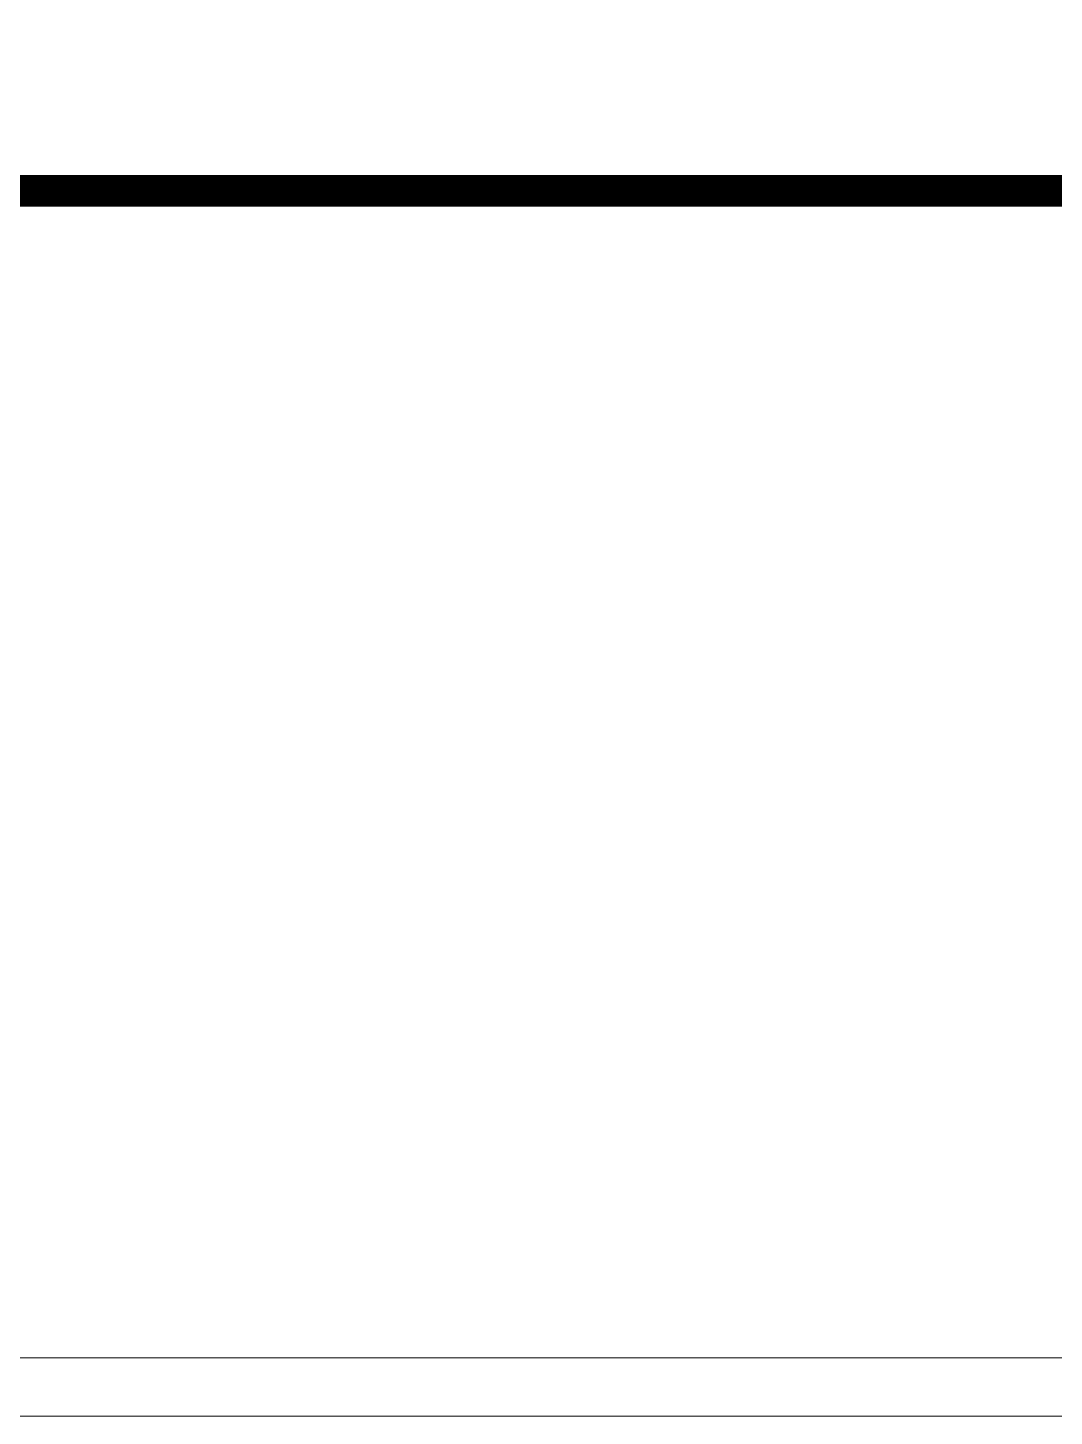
# Model space of a CAD drawing. Header units: millimetres. Extents: x 3546612 to 5615882, y 547008 to 3162891.
# Drawn here: x 5389125 to 5398801, y 2479818 to 2492905 of the extents above; entities that cross this region are included whole.
import ezdxf

# ---------------------------------------------------------------- set-up
doc = ezdxf.new("R2010")
doc.units = ezdxf.units.MM
doc.layers.add('HEB-Angle joint', color=1, linetype='Continuous')
doc.layers.add('XR-평면도$0$A-CNTL', color=9, linetype='Continuous', lineweight=15)
doc.layers.add('XR-평면도$0$A-XXXX-HID', color=9, linetype='Continuous', lineweight=18)

# ---------------------------------------------------------------- blocks, each defined once
blk = doc.blocks.new('XR-평면도$0$중심선(210216)')
at = {"layer": 'XR-평면도$0$A-CNTL', "ltscale": 300}
for points in [[(-10000, 152000), (186000, 152000)], [(-10000, 141000), (186000, 141000)]]:
    blk.add_lwpolyline(points, dxfattribs=at)

msp = doc.modelspace()

# ---------------------------------------------------------------- linework, layer by layer
at = {"layer": 'HEB-Angle joint', "const_width": 300}
msp.add_lwpolyline([(5427097.8, 2494208), (5427097.8, 2457865.6), (5406075, 2457865.6), (5406075.1, 2461367.6), (5404075, 2461367.6), (5404075.1, 2457861.6), (5399575, 2457861.6), (5399575, 2491367.6), (5388575, 2491367.6), (5388575, 2494208), (5427097.8, 2494234)], dxfattribs=at)
at = {"layer": 'XR-평면도$0$A-XXXX-HID', "ltscale": 5000}
msp.add_lwpolyline([(5367175, 2479817.6), (5497975, 2479817.6)], dxfattribs=at)
msp.add_lwpolyline([(5367175, 2479817.6), (5497975, 2479817.6)], dxfattribs=at)
msp.add_lwpolyline([(5367175, 2479817.6), (5497975, 2479817.6)], dxfattribs=at)

# ---------------------------------------------------------------- block references
at = {"layer": 'XR-평면도$0$A-CNTL'}
msp.add_blockref('XR-평면도$0$중심선(210216)', (5322575, 2339367.6), dxfattribs=at)

doc.saveas('drawing.dxf')
